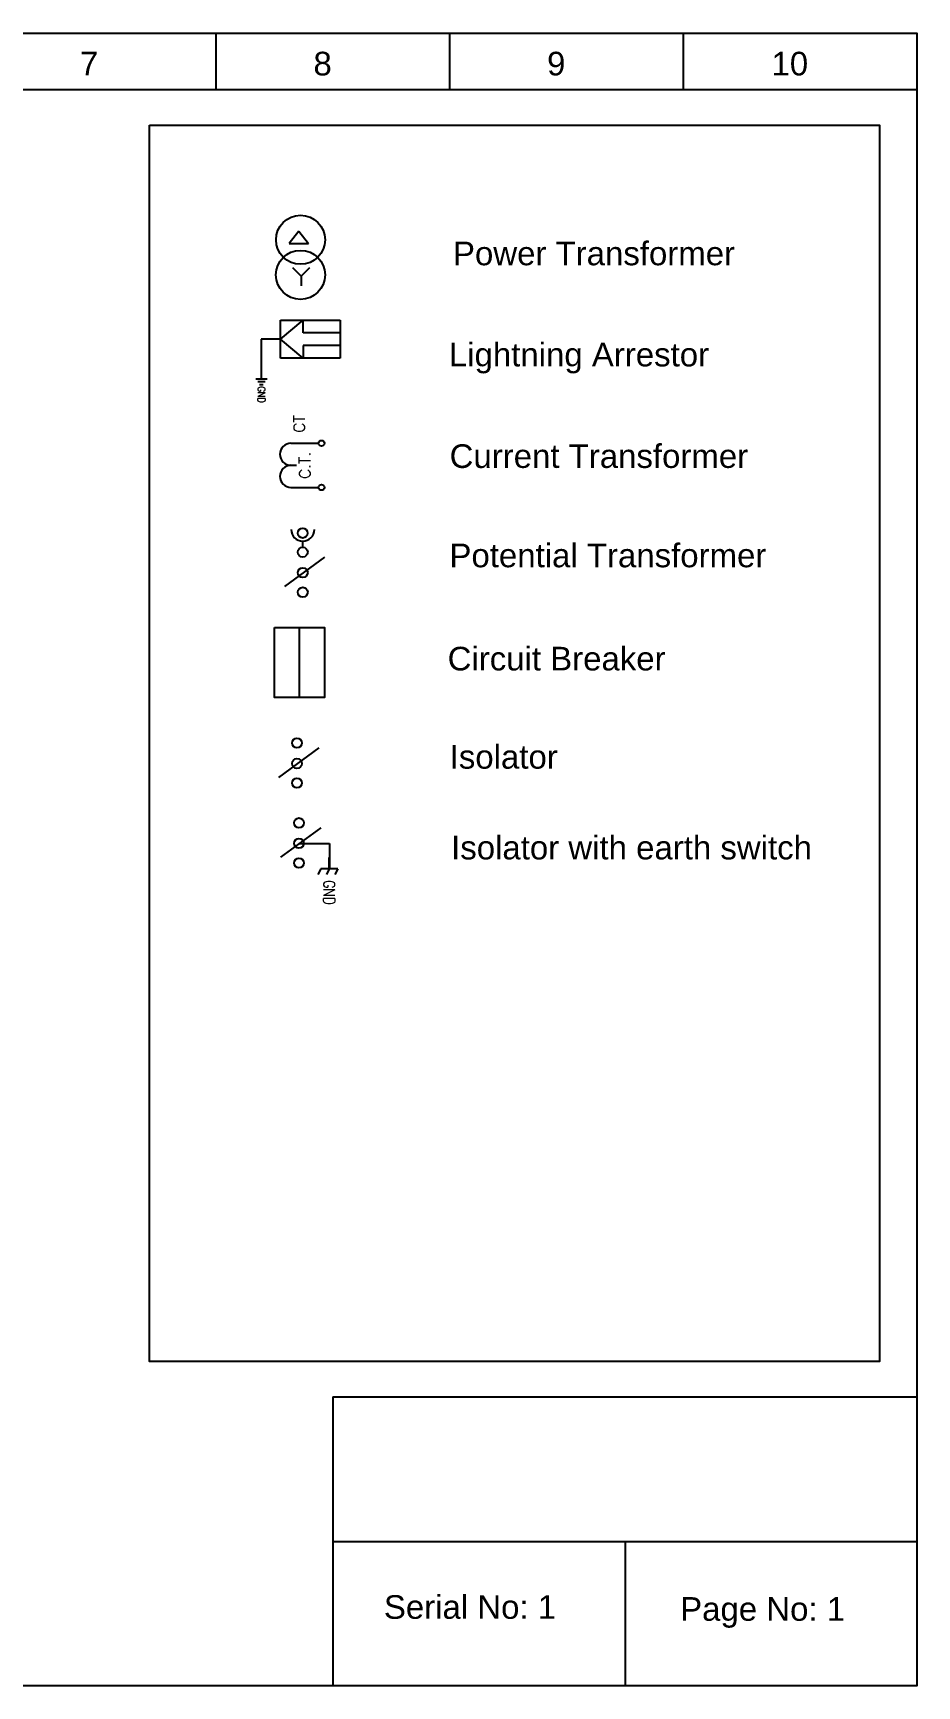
# Model space of a CAD drawing. Header units: inches. Extents: x 0 to 297, y 0 to 210.
# Drawn here: x 184.6 to 297, y 0 to 210 of the extents above; entities that cross this region are included whole.
import ezdxf
from ezdxf.enums import TextEntityAlignment as Align

# ---------------------------------------------------------------- set-up
doc = ezdxf.new("R2010")
doc.units = ezdxf.units.IN
doc.header["$MEASUREMENT"] = 0
for name, color, linetype in [('DESCCHILD', 20, 'Continuous'), ('MISC', 7, 'Continuous'), ('SYMS', 7, 'Continuous'), ('TAGS', 150, 'Continuous')]:
    doc.layers.add(name, color=color, linetype=linetype)
doc.styles.get("Standard").update_dxf_attribs({"font": 'arial.ttf'})
doc.styles.add('WD', font='romans.shx')

# ---------------------------------------------------------------- blocks, each defined once
blk = doc.blocks.new('HXF1CT')
for p, q in [((-0.25, 0.344), (-0.25, 0.032)), ((0, 0.344), (0, 0.281)), ((0.25, 0.344), (0.25, 0.032))]:
    blk.add_line(p, q)
for centre in [(-0.249, 0), (0.249, 0)]:
    blk.add_circle(centre, 0.0322)
for centre in [(-0.125, 0.344), (0.125, 0.344)]:
    blk.add_arc(centre, 0.125, 0, 180)
at = {"style": 'WD', "width": 0.7}
for tag, p in [('INST', (-0.388, 0.577)), ('DESC1', (-0.388, 0.252)), ('LOC', (-0.388, 0.408)), ('DESC2', (-0.388, 0.095))]:
    blk.add_attdef(tag, text='', height=0.125, dxfattribs=at).set_placement(p, align=Align.RIGHT)
at = {"style": 'WD'}
blk.add_attdef('TYPE', text='', height=0.125, dxfattribs=at).set_placement((0, 0.125), align=Align.CENTER)
for tag, p, height, flags in [('FAMILY', (0.304, 0.191), 0.01, 9), ('X4TERM01', (-0.281, 0), 0.0125, 1), ('X1TERM02', (0.281, 0), 0.0125, 1), ('X8TERM01', (-0.249, -0.032), 0.0125, 1), ('X8TERM02', (0.249, -0.032), 0.0125, 1)]:
    blk.add_attdef(tag, p, '', height=height, dxfattribs=dict(at, flags=flags))
blk.add_attdef('TAG1', (0.368, 0.188), '', height=0.125, dxfattribs=at)
at = {"linetype": 'Continuous', "style": 'WD', "flags": 9}
for tag, p in [('ASSYCODE', (0.328, 0.125)), ('MFG', (0.327, 0.143)), ('CAT', (0.329, 0.162))]:
    blk.add_attdef(tag, text='', height=0.01, dxfattribs=at).set_placement(p, align=Align.CENTER)
at = {"style": 'WD', "width": 0.7}
blk.add_attdef('RATING1', (0.368, 0.031), '', height=0.125, dxfattribs=at)
at = {"linetype": 'Continuous', "style": 'WD', "flags": 8}
for tag, p in [('TERM01', (-0.188, -0.031)), ('TERM02', (0.328, -0.031))]:
    blk.add_attdef(tag, text='', height=0.125, dxfattribs=at).set_placement(p, align=Align.TOP_LEFT)
blk = doc.blocks.new('HGND2')
for p, q in [((0.125, 0), (0, 0)), ((0.125, 0.09375), (0.125, -0.09375)), ((0.171875, 0.0625), (0.171875, -0.0625)), ((0.21875, 0.03125), (0.21875, -0.03125))]:
    blk.add_line(p, q)
at = {"style": 'WD', "width": 0.8}
for tag, p in [('INST', (0.25, 0.3125)), ('TAG1', (0.25, 0)), ('LOC', (0.25, 0.15625)), ('DESC1', (0.25, -0.15625)), ('DESC2', (0.25, -0.3125))]:
    blk.add_attdef(tag, text='', height=0.125, dxfattribs=at).set_placement(p, align=Align.MIDDLE_LEFT)
at = {"style": 'WD', "flags": 1}
for tag in ['ASSYCODE', 'CAT', 'X4TERM01', 'MFG', 'FAMILY']:
    blk.add_attdef(tag, (0, 0), '', height=0.01, dxfattribs=at)
blk = doc.blocks.new('HGND1')
for p, q in [((0.125, 0), (0, 0)), ((0.125, 0.09375), (0.125, -0.09375)), ((0.125, 0.09375), (0.1875, 0.0625)), ((0.125, 0), (0.1875, -0.03125)), ((0.125, -0.09375), (0.1875, -0.125))]:
    blk.add_line(p, q)
at = {"style": 'WD', "width": 0.8}
for tag, p in [('INST', (0.25, 0.3125)), ('LOC', (0.25, 0.15625)), ('TAG1', (0.25, 0)), ('DESC1', (0.25, -0.15625)), ('DESC2', (0.25, -0.3125))]:
    blk.add_attdef(tag, text='', height=0.125, dxfattribs=at).set_placement(p, align=Align.MIDDLE_LEFT)
at = {"style": 'WD', "flags": 1}
for tag in ['ASSYCODE', 'X4TERM01', 'CAT', 'FAMILY', 'MFG']:
    blk.add_attdef(tag, (0, 0), '', height=0.01, dxfattribs=at)

msp = doc.modelspace()

# ---------------------------------------------------------------- linework, layer by layer
for p, q in [((207.9, 202.82), (207.9, 209.8)), ((237.6, 202.82), (237.6, 209.8)), ((267.3, 202.82), (267.3, 209.8)), ((0, 202.82), (297, 202.82)), ((218.4, 184.85), (217.18, 183.28)), ((218.4, 184.85), (219.63, 183.28)), ((217.18, 183.28), (219.63, 183.28)), ((217.62, 180.21), (218.71, 179.12)), ((218.71, 179.12), (219.81, 180.21)), ((218.71, 179.12), (218.71, 177.9)), ((216.07, 173.53), (223.68, 173.53)), ((216.07, 168.69), (216.07, 173.53)), ((216.07, 171.11), (218.98, 173.53)), ((218.98, 171.91), (218.98, 173.53)), ((223.68, 173.53), (223.68, 168.69)), ((216.07, 171.11), (213.63, 171.11)), ((213.63, 171.11), (213.63, 166.13)), ((218.98, 168.69), (216.07, 171.11)), ((223.68, 171.91), (218.98, 171.91)), ((223.68, 170.3), (218.98, 170.3)), ((218.98, 170.3), (218.98, 168.69)), ((223.68, 168.69), (216.07, 168.69)), ((218.91, 144.68), (218.91, 145.44)), ((216.62, 139.68), (221.72, 143.43)), ((218.51, 125.59), (218.51, 134.49)), ((215.88, 115.43), (220.98, 119.18)), ((216.14, 105.28), (221.24, 109.02)), ((218.43, 107.05), (222.29, 107.05)), ((222.29, 107.05), (222.29, 103.93)), ((222.75, 36.72), (222.75, 0)), ((222.75, 36.72), (297, 36.72)), ((222.75, 18.36), (297, 18.36)), ((259.88, 18.36), (259.88, 0))]:
    msp.add_line(p, q)
for points in [[(0, 0), (0, 210), (297, 210), (297, 0), (0, 0)], [(0, 210), (297, 210), (297, 0), (0, 0)], [(199.42, 198.28), (292.22, 198.28), (292.22, 41.23), (199.42, 41.23)], [(215.33, 134.49), (221.69, 134.49), (221.69, 125.59), (215.33, 125.59)]]:
    msp.add_lwpolyline(points, close=True)
for centre, radius in [((218.63, 183.74), 3.12), ((218.62, 179.27), 3.12), ((218.9, 146.47), 0.624), ((218.91, 144.05), 0.624), ((218.91, 141.45), 0.624), ((218.91, 138.96), 0.624), ((218.17, 119.8), 0.624), ((218.17, 117.2), 0.624), ((218.17, 114.71), 0.624), ((218.43, 109.65), 0.624), ((218.43, 107.05), 0.624), ((218.43, 104.55), 0.624)]:
    msp.add_circle(centre, radius)
msp.add_arc((218.91, 146.92), 1.48, 180, 0)
for p in [(207.9, 202.82), (237.6, 202.82), (267.3, 202.82), (223.68, 171.91), (223.68, 170.3)]:
    msp.add_point(p)

# ---------------------------------------------------------------- block references
at = {"layer": 'SYMS'}
ref = msp.add_blockref('HGND2', (213.66, 166.98), dxfattribs=dict(at, xscale=7.555388156461701, yscale=7.555388156461701, zscale=7.555388156461701, rotation=270))
ref.add_attrib('TAG1', 'GND', dxfattribs={"layer": 'TAGS', "height": 0.944, "rotation": 270, "style": 'WD', "width": 0.8}).set_placement((213.66, 165.09), align=Align.MIDDLE_LEFT)
ref = msp.add_blockref('HXF1CT', (221.29, 155.08), dxfattribs=dict(at, xscale=11.2704011079246, yscale=11.2704011079246, zscale=11.2704011079246, rotation=90))
ref.add_attrib('TYPE', 'C.T.', dxfattribs={"layer": 'MISC', "height": 1.409, "rotation": 90, "style": 'WD'}).set_placement((219.88, 155.08), align=Align.CENTER)
ref.add_attrib('TAG1', 'CT', (219.17, 159.23), dxfattribs={"layer": 'TAGS', "height": 1.409, "rotation": 90, "style": 'WD'})
ref = msp.add_blockref('HGND1', (222.28, 105.25), dxfattribs=dict(at, xscale=11.52319430278385, yscale=11.52319430278385, zscale=11.52319430278385, rotation=270))
ref.add_attrib('TAG1', 'GND', dxfattribs={"layer": 'TAGS', "height": 1.44, "rotation": 270, "style": 'WD', "width": 0.8}).set_placement((222.28, 102.37), align=Align.MIDDLE_LEFT)

# ---------------------------------------------------------------- texts
at = {"layer": 'DESCCHILD', "char_height": 3, "attachment_point": 1}
for s, width, insert in [('\\pxqc;7', 20.9496, (181.26, 207.62)), ('\\pxqc;8', 20.9496, (210.96, 207.62)), ('\\pxqc;9', 20.9496, (240.66, 207.62)), ('\\pxqc;10', 20.9496, (270.36, 207.62)), ('{\\C5;Power Transformer}', 43.0731, (238.01, 183.5)), ('{\\C5;Lightning Arrestor }', 43.0731, (237.49, 170.65)), ('{\\C5;Circuit Breaker}', 43.0731, (237.33, 132.02)), ('{\\C5;Isolator}', 43.0731, (237.59, 119.54)), ('{\\C5;Isolator with earth switch}', 46.9484, (237.77, 108.01)), ('\\pxqc;Serial No: 1', 28.3608, (225.99, 11.53)), ('Page No: 1', 22.4936, (266.89, 11.28))]:
    msp.add_mtext_dynamic_manual_height_columns(s, width=width, gutter_width=1, heights=[0], dxfattribs=dict(at, insert=insert))
at = {"layer": 'DESCCHILD', "char_height": 3, "width": 43.0731, "attachment_point": 1}
for s, insert in [('{\\C5;Current Transformer}', (237.58, 157.75)), ('{\\C5;Potential Transformer}', (237.56, 145.13))]:
    msp.add_mtext(s, dxfattribs=dict(at, insert=insert))

doc.saveas('drawing.dxf')
